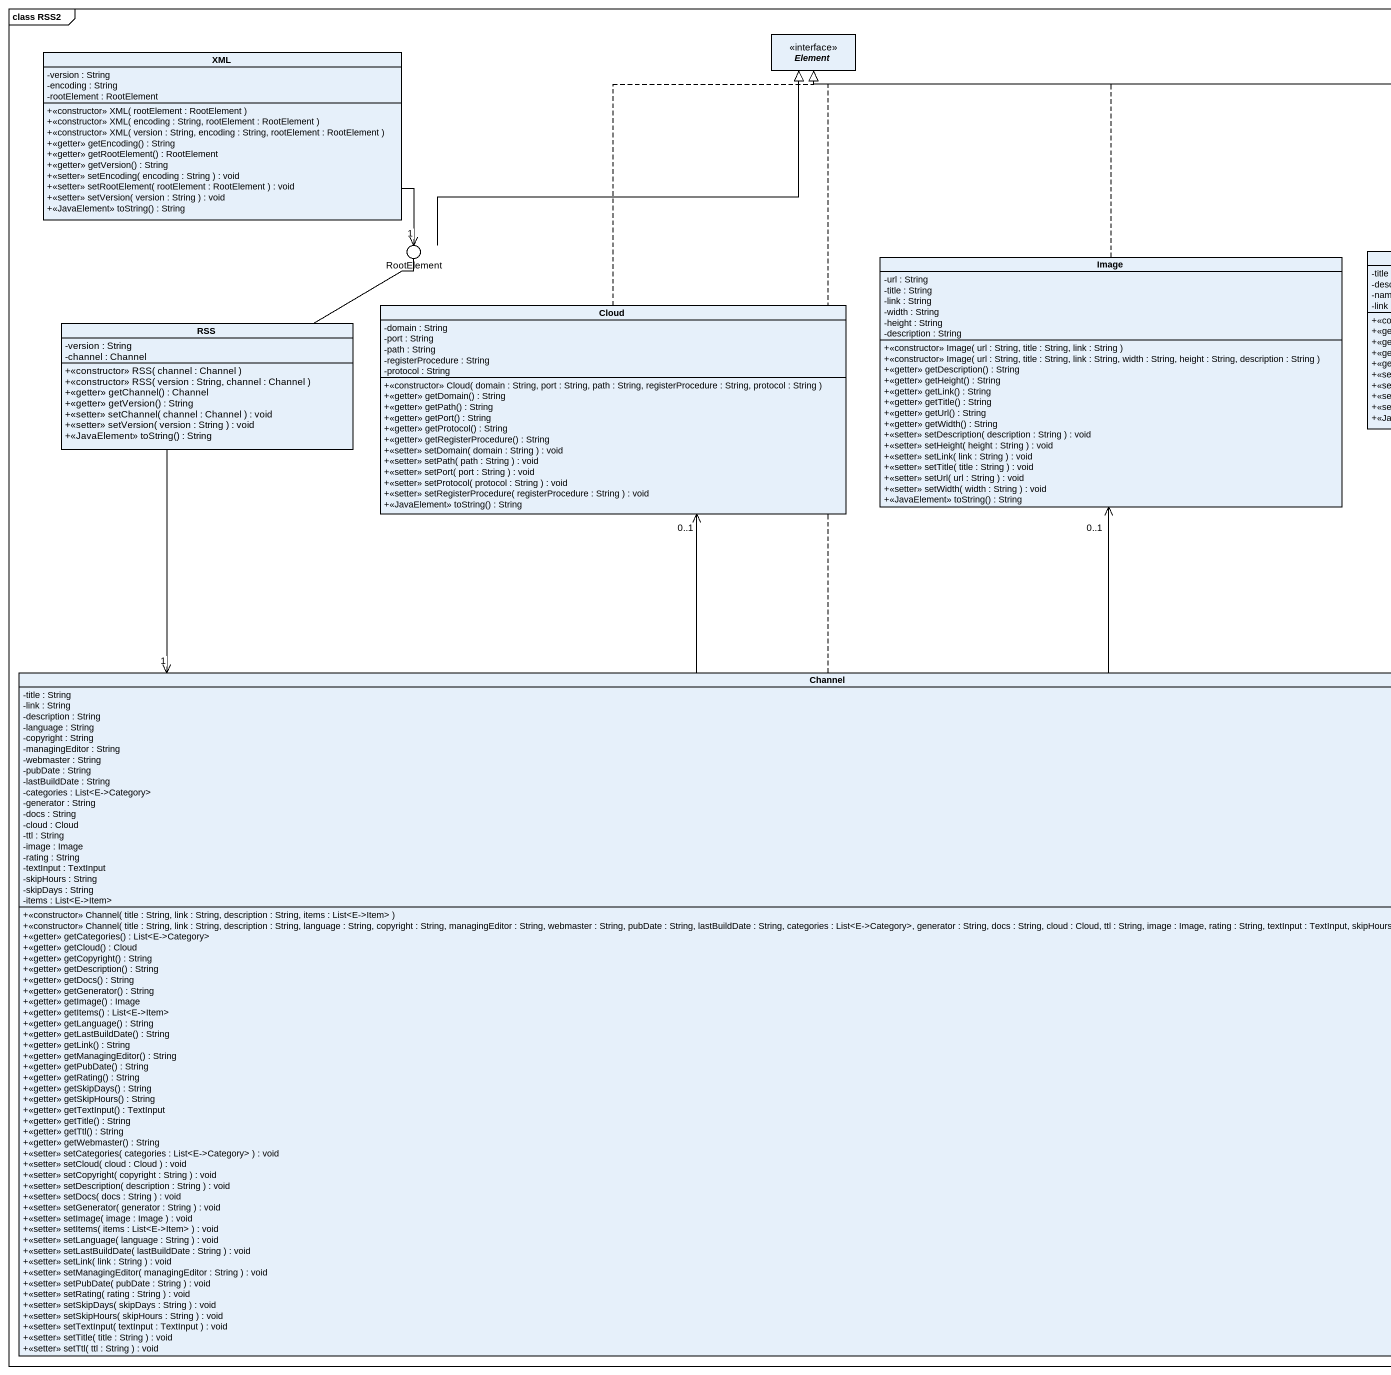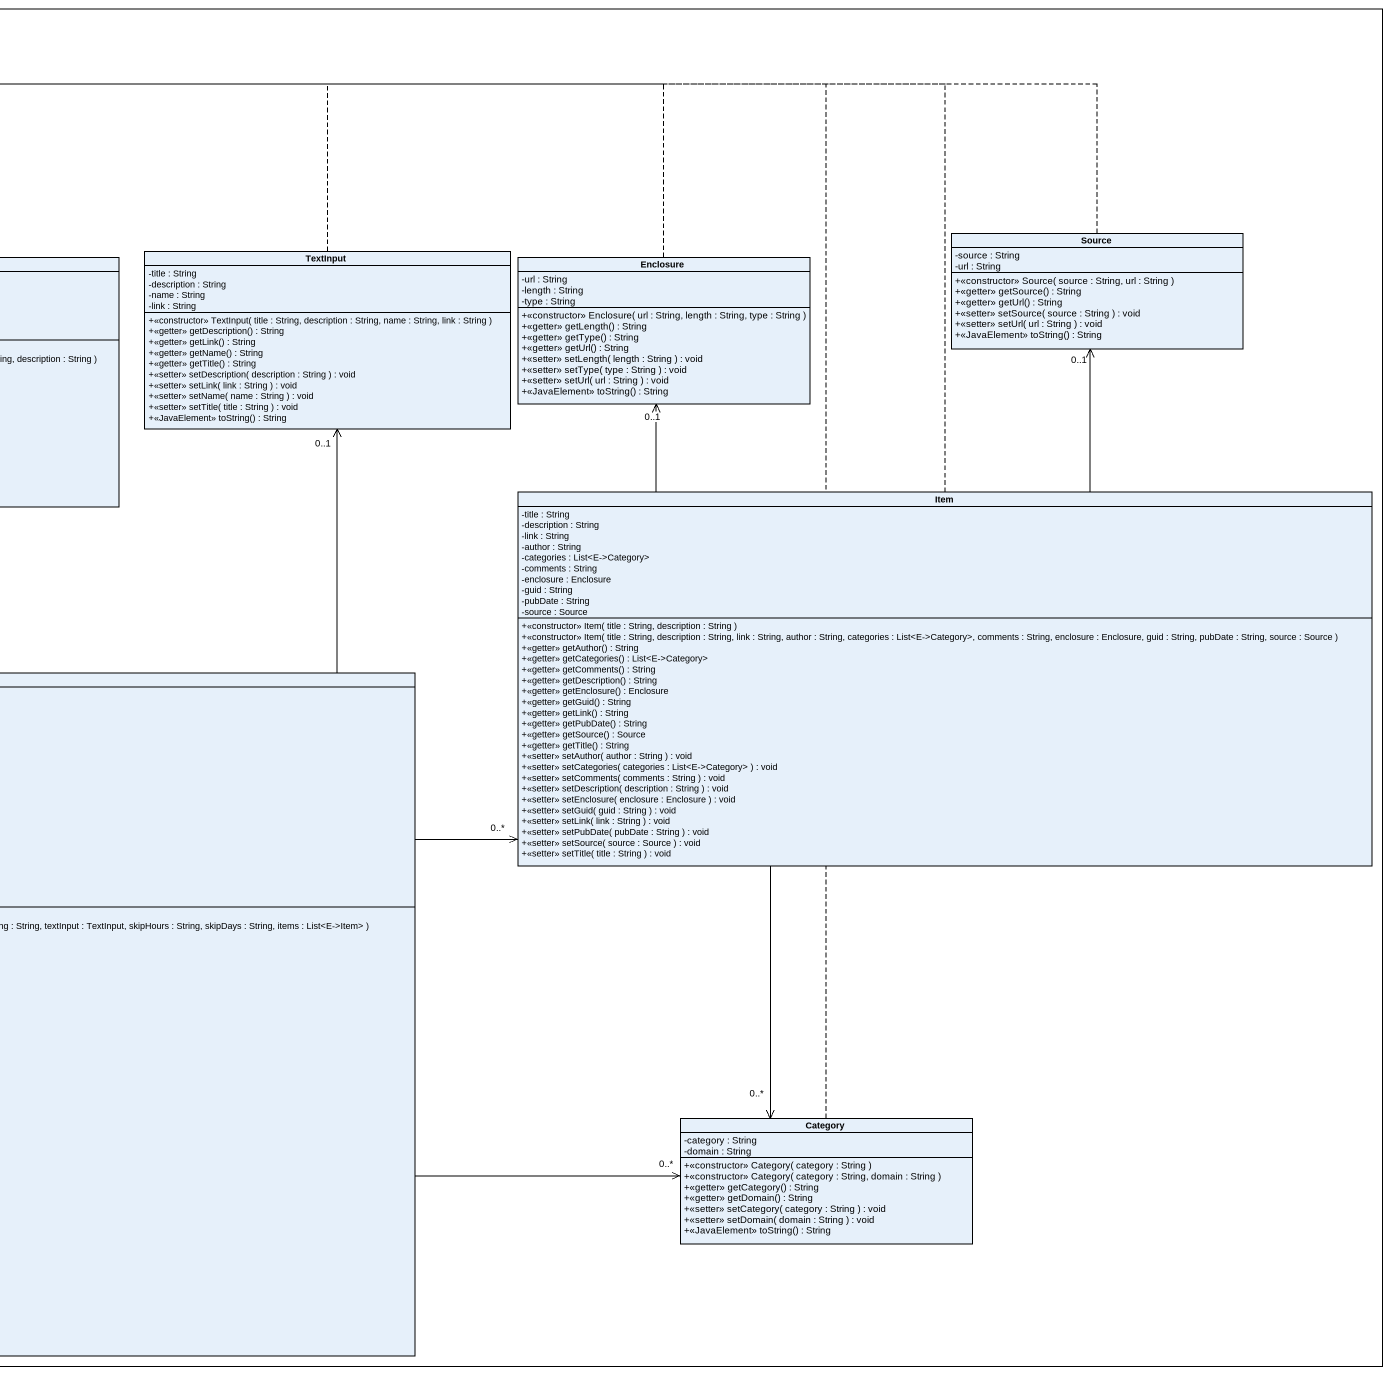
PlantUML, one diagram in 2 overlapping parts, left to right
@startuml
mainframe class RSS2
allowmixing
hide circle
hide empty members
skinparam classAttributeIconSize 0
class XML {
  -version : String
  -encoding : String
  -rootElement : RootElement
  +<<constructor>> XML( rootElement : RootElement )
  +<<constructor>> XML( encoding : String, rootElement : RootElement )
  +<<constructor>> XML( version : String, encoding : String, rootElement : RootElement )
  +<<getter>> getEncoding() : String
  +<<getter>> getRootElement() : RootElement
  +<<getter>> getVersion() : String
  +<<setter>> setEncoding( encoding : String ) : void
  +<<setter>> setRootElement( rootElement : RootElement ) : void
  +<<setter>> setVersion( version : String ) : void
  +<<JavaElement>> toString() : String
}
interface Element
() RootElement
class Image {
  -url : String
  -title : String
  -link : String
  -width : String
  -height : String
  -description : String
  +<<constructor>> Image( url : String, title : String, link : String )
  +<<constructor>> Image( url : String, title : String, link : String, width : String, height : String, description : String )
  +<<getter>> getDescription() : String
  +<<getter>> getHeight() : String
  +<<getter>> getLink() : String
  +<<getter>> getTitle() : String
  +<<getter>> getUrl() : String
  +<<getter>> getWidth() : String
  +<<setter>> setDescription( description : String ) : void
  +<<setter>> setHeight( height : String ) : void
  +<<setter>> setLink( link : String ) : void
  +<<setter>> setTitle( title : String ) : void
  +<<setter>> setUrl( url : String ) : void
  +<<setter>> setWidth( width : String ) : void
  +<<JavaElement>> toString() : String
}
class TextInput {
  -title : String
  -description : String
  -name : String
  -link : String
  +<<constructor>> TextInput( title : String, description : String, name : String, link : String )
  +<<getter>> getDescription() : String
  +<<getter>> getLink() : String
  +<<getter>> getName() : String
  +<<getter>> getTitle() : String
  +<<setter>> setDescription( description : String ) : void
  +<<setter>> setLink( link : String ) : void
  +<<setter>> setName( name : String ) : void
  +<<setter>> setTitle( title : String ) : void
  +<<JavaElement>> toString() : String
}
class Enclosure {
  -url : String
  -length : String
  -type : String
  +<<constructor>> Enclosure( url : String, length : String, type : String )
  +<<getter>> getLength() : String
  +<<getter>> getType() : String
  +<<getter>> getUrl() : String
  +<<setter>> setLength( length : String ) : void
  +<<setter>> setType( type : String ) : void
  +<<setter>> setUrl( url : String ) : void
  +<<JavaElement>> toString() : String
}
class Source {
  -source : String
  -url : String
  +<<constructor>> Source( source : String, url : String )
  +<<getter>> getSource() : String
  +<<getter>> getUrl() : String
  +<<setter>> setSource( source : String ) : void
  +<<setter>> setUrl( url : String ) : void
  +<<JavaElement>> toString() : String
}
class RSS {
  -version : String
  -channel : Channel
  +<<constructor>> RSS( channel : Channel )
  +<<constructor>> RSS( version : String, channel : Channel )
  +<<getter>> getChannel() : Channel
  +<<getter>> getVersion() : String
  +<<setter>> setChannel( channel : Channel ) : void
  +<<setter>> setVersion( version : String ) : void
  +<<JavaElement>> toString() : String
}
class "Cloud" as Cloud_ {
  -domain : String
  -port : String
  -path : String
  -registerProcedure : String
  -protocol : String
  +<<constructor>> Cloud( domain : String, port : String, path : String, registerProcedure : String, protocol : String )
  +<<getter>> getDomain() : String
  +<<getter>> getPath() : String
  +<<getter>> getPort() : String
  +<<getter>> getProtocol() : String
  +<<getter>> getRegisterProcedure() : String
  +<<setter>> setDomain( domain : String ) : void
  +<<setter>> setPath( path : String ) : void
  +<<setter>> setPort( port : String ) : void
  +<<setter>> setProtocol( protocol : String ) : void
  +<<setter>> setRegisterProcedure( registerProcedure : String ) : void
  +<<JavaElement>> toString() : String
}
class Item {
  -title : String
  -description : String
  -link : String
  -author : String
  -categories : List<E->Category>
  -comments : String
  -enclosure : Enclosure
  -guid : String
  -pubDate : String
  -source : Source
  +<<constructor>> Item( title : String, description : String )
  +<<constructor>> Item( title : String, description : String, link : String, author : String, categories : List<E->Category>, comments : String, enclosure : Enclosure, guid : String, pubDate : String, source : Source )
  +<<getter>> getAuthor() : String
  +<<getter>> getCategories() : List<E->Category>
  +<<getter>> getComments() : String
  +<<getter>> getDescription() : String
  +<<getter>> getEnclosure() : Enclosure
  +<<getter>> getGuid() : String
  +<<getter>> getLink() : String
  +<<getter>> getPubDate() : String
  +<<getter>> getSource() : Source
  +<<getter>> getTitle() : String
  +<<setter>> setAuthor( author : String ) : void
  +<<setter>> setCategories( categories : List<E->Category> ) : void
  +<<setter>> setComments( comments : String ) : void
  +<<setter>> setDescription( description : String ) : void
  +<<setter>> setEnclosure( enclosure : Enclosure ) : void
  +<<setter>> setGuid( guid : String ) : void
  +<<setter>> setLink( link : String ) : void
  +<<setter>> setPubDate( pubDate : String ) : void
  +<<setter>> setSource( source : Source ) : void
  +<<setter>> setTitle( title : String ) : void
}
class Channel {
  -title : String
  -link : String
  -description : String
  -language : String
  -copyright : String
  -managingEditor : String
  -webmaster : String
  -pubDate : String
  -lastBuildDate : String
  -categories : List<E->Category>
  -generator : String
  -docs : String
  -cloud : Cloud
  -ttl : String
  -image : Image
  -rating : String
  -textInput : TextInput
  -skipHours : String
  -skipDays : String
  -items : List<E->Item>
  +<<constructor>> Channel( title : String, link : String, description : String, items : List<E->Item> )
  +<<constructor>> Channel( title : String, link : String, description : String, language : String, copyright : String, managingEditor : String, webmaster : String, pubDate : String, lastBuildDate : String, categories : List<E->Category>, generator : String, docs : String, cloud : Cloud, ttl : String, image : Image, rating : String, textInput : TextInput, skipHours : String, skipDays : String, items : List<E->Item> )
  +<<getter>> getCategories() : List<E->Category>
  +<<getter>> getCloud() : Cloud
  +<<getter>> getCopyright() : String
  +<<getter>> getDescription() : String
  +<<getter>> getDocs() : String
  +<<getter>> getGenerator() : String
  +<<getter>> getImage() : Image
  +<<getter>> getItems() : List<E->Item>
  +<<getter>> getLanguage() : String
  +<<getter>> getLastBuildDate() : String
  +<<getter>> getLink() : String
  +<<getter>> getManagingEditor() : String
  +<<getter>> getPubDate() : String
  +<<getter>> getRating() : String
  +<<getter>> getSkipDays() : String
  +<<getter>> getSkipHours() : String
  +<<getter>> getTextInput() : TextInput
  +<<getter>> getTitle() : String
  +<<getter>> getTtl() : String
  +<<getter>> getWebmaster() : String
  +<<setter>> setCategories( categories : List<E->Category> ) : void
  +<<setter>> setCloud( cloud : Cloud ) : void
  +<<setter>> setCopyright( copyright : String ) : void
  +<<setter>> setDescription( description : String ) : void
  +<<setter>> setDocs( docs : String ) : void
  +<<setter>> setGenerator( generator : String ) : void
  +<<setter>> setImage( image : Image ) : void
  +<<setter>> setItems( items : List<E->Item> ) : void
  +<<setter>> setLanguage( language : String ) : void
  +<<setter>> setLastBuildDate( lastBuildDate : String ) : void
  +<<setter>> setLink( link : String ) : void
  +<<setter>> setManagingEditor( managingEditor : String ) : void
  +<<setter>> setPubDate( pubDate : String ) : void
  +<<setter>> setRating( rating : String ) : void
  +<<setter>> setSkipDays( skipDays : String ) : void
  +<<setter>> setSkipHours( skipHours : String ) : void
  +<<setter>> setTextInput( textInput : TextInput ) : void
  +<<setter>> setTitle( title : String ) : void
  +<<setter>> setTtl( ttl : String ) : void
}
class Category {
  -category : String
  -domain : String
  +<<constructor>> Category( category : String )
  +<<constructor>> Category( category : String, domain : String )
  +<<getter>> getCategory() : String
  +<<getter>> getDomain() : String
  +<<setter>> setCategory( category : String ) : void
  +<<setter>> setDomain( domain : String ) : void
  +<<JavaElement>> toString() : String
}
XML --> "1" RootElement
RootElement -right-|> Element
Image .up.|> Element
TextInput .left.|> Element
Enclosure .left.|> Element
Source .left.|> Element
RSS -up- RootElement
RSS --> "1" Channel
Cloud_ .up.|> Element
Item .left.|> Element
Item -up-> "0..1" Enclosure
Item -up-> "0..1" Source
Item --> "0..*" Category
Channel .up.|> Element
Channel -up-> "0..1" Image
Channel -up-> "0..1" TextInput
Channel -up-> "0..1" Cloud_
Channel -right-> "0..*" Item
Channel -right-> "0..*" Category
Category .up.|> Element
@enduml
